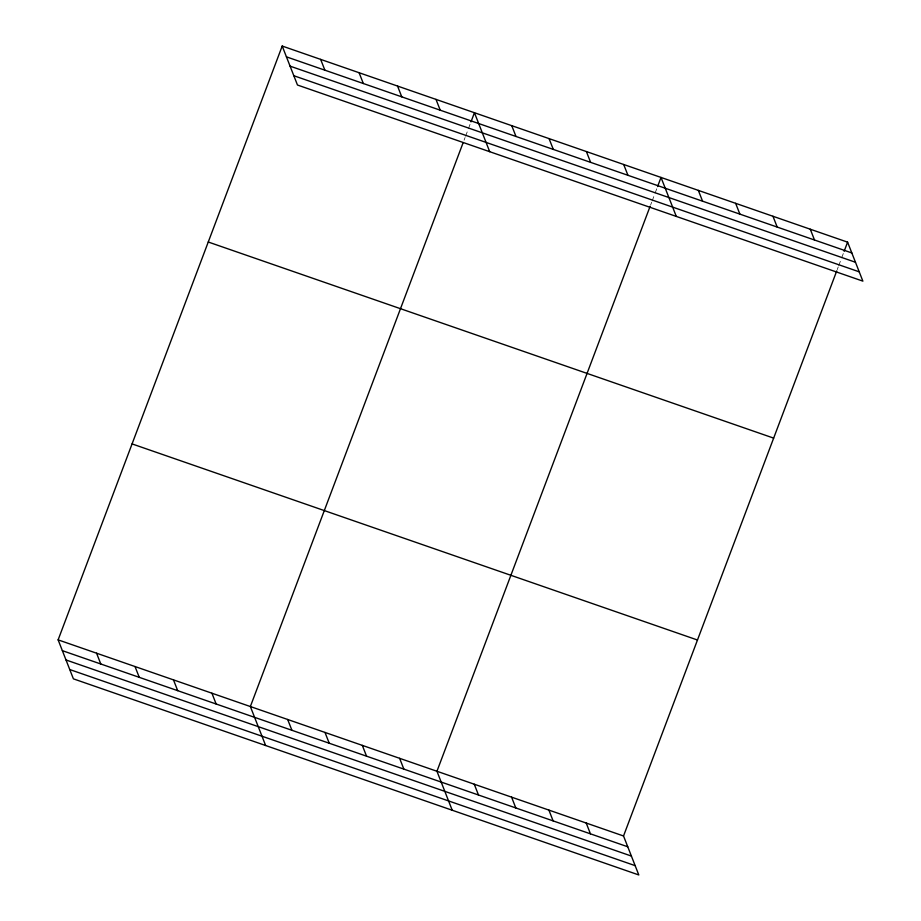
<?xml version="1.0" encoding="UTF-8"?>
<svg xmlns="http://www.w3.org/2000/svg" width="921" height="921" viewBox="0 0 921 921"><rect width="100%" height="100%" fill="white"/><g stroke="black" fill="none" stroke-linecap="round" stroke-linejoin="round"><path stroke-width="0.69" stroke-dasharray="4.61 3.45" d="M464.08 140.165L465.07 137.551M465.566 136.239L470.493 123.172M650.663 204.876L651.654 202.263M652.149 200.962L654.612 194.423M655.096 193.122L657.076 187.896M837.247 269.588L838.225 266.975M838.72 265.674L841.184 259.135M841.679 257.834L843.648 252.607"/><path stroke-width="1.38" d="M836.752 270.901L623.529 835.98L638.794 874.95L73.404 678.846L58.127 639.865L282.206 46.05L847.596 242.154L862.873 281.135L297.471 85.02L282.206 46.05M463.102 142.778L250.362 706.545L265.639 745.515M470.988 121.871L474.442 112.73L489.707 151.7M650.168 206.177L436.945 771.257L452.223 810.238M657.571 186.583L661.013 177.442L676.29 216.412M844.143 251.306L847.596 242.154M286.431 56.849L851.833 252.953M290.08 66.151L855.471 262.255M293.834 75.729L859.224 271.833M208.261 242.016L773.652 438.12M132.071 443.91L697.473 640.014M58.127 639.865L623.529 835.98M62.363 650.663L627.754 846.779M66.001 659.966L631.403 856.07M69.754 669.544L635.156 865.648M810.284 229.214L814.509 240.013M772.961 216.274L777.197 227.073M735.649 203.322L739.885 214.133M698.337 190.382L702.562 201.181M623.701 164.502L627.938 175.301M586.389 151.551L590.614 162.349M549.066 138.611L553.302 149.409M511.754 125.67L515.99 136.469M435.99 99.387L440.226 110.186M397.538 86.056L401.775 96.855M359.098 72.724L363.323 83.523M320.646 59.381L324.883 70.18M586.205 823.029L590.442 833.827M548.893 810.089L553.118 820.887M511.581 797.149L515.806 807.947M474.257 784.208L478.494 795.007M399.622 758.317L403.859 769.116M362.31 745.377L366.546 756.176M324.998 732.437L329.223 743.235M287.674 719.485L291.911 730.284M211.922 693.214L216.147 704.012M173.47 679.871L177.707 690.669M135.019 666.539L139.255 677.338M96.578 653.208L100.803 664.006"/></g></svg>
